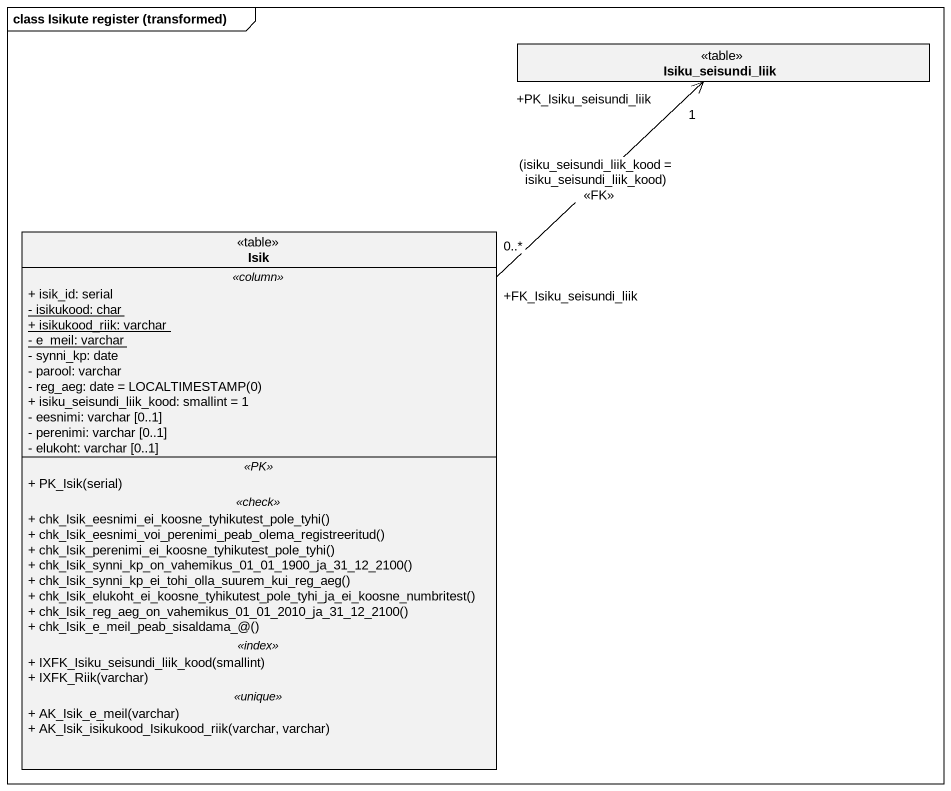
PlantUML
@startuml
mainframe class Isikute register (transformed)
hide circle
hide empty members
skinparam classAttributeIconSize 0
class Isiku_seisundi_liik <<table>>
class Isik <<table>> {
  .. <<column>> ..
  + isik_id: serial
  {static} - isikukood: char
  {static} + isikukood_riik: varchar
  {static} - e_meil: varchar
  - synni_kp: date
  - parool: varchar
  {field} - reg_aeg: date = LOCALTIMESTAMP(0)
  + isiku_seisundi_liik_kood: smallint = 1
  - eesnimi: varchar [0..1]
  - perenimi: varchar [0..1]
  - elukoht: varchar [0..1]
  .. <<PK>> ..
  + PK_Isik(serial)
  .. <<check>> ..
  + chk_Isik_eesnimi_ei_koosne_tyhikutest_pole_tyhi()
  + chk_Isik_eesnimi_voi_perenimi_peab_olema_registreeritud()
  + chk_Isik_perenimi_ei_koosne_tyhikutest_pole_tyhi()
  + chk_Isik_synni_kp_on_vahemikus_01_01_1900_ja_31_12_2100()
  + chk_Isik_synni_kp_ei_tohi_olla_suurem_kui_reg_aeg()
  + chk_Isik_elukoht_ei_koosne_tyhikutest_pole_tyhi_ja_ei_koosne_numbritest()
  + chk_Isik_reg_aeg_on_vahemikus_01_01_2010_ja_31_12_2100()
  + chk_Isik_e_meil_peab_sisaldama_@()
  .. <<index>> ..
  + IXFK_Isiku_seisundi_liik_kood(smallint)
  + IXFK_Riik(varchar)
  .. <<unique>> ..
  + AK_Isik_e_meil(varchar)
  + AK_Isik_isikukood_Isikukood_riik(varchar, varchar)
}
Isik "+FK_Isiku_seisundi_liik\n0..*" -up-> "+PK_Isiku_seisundi_liik\n1" Isiku_seisundi_liik : (isiku_seisundi_liik_kood = isiku_seisundi_liik_kood)\n<<FK>>
@enduml
